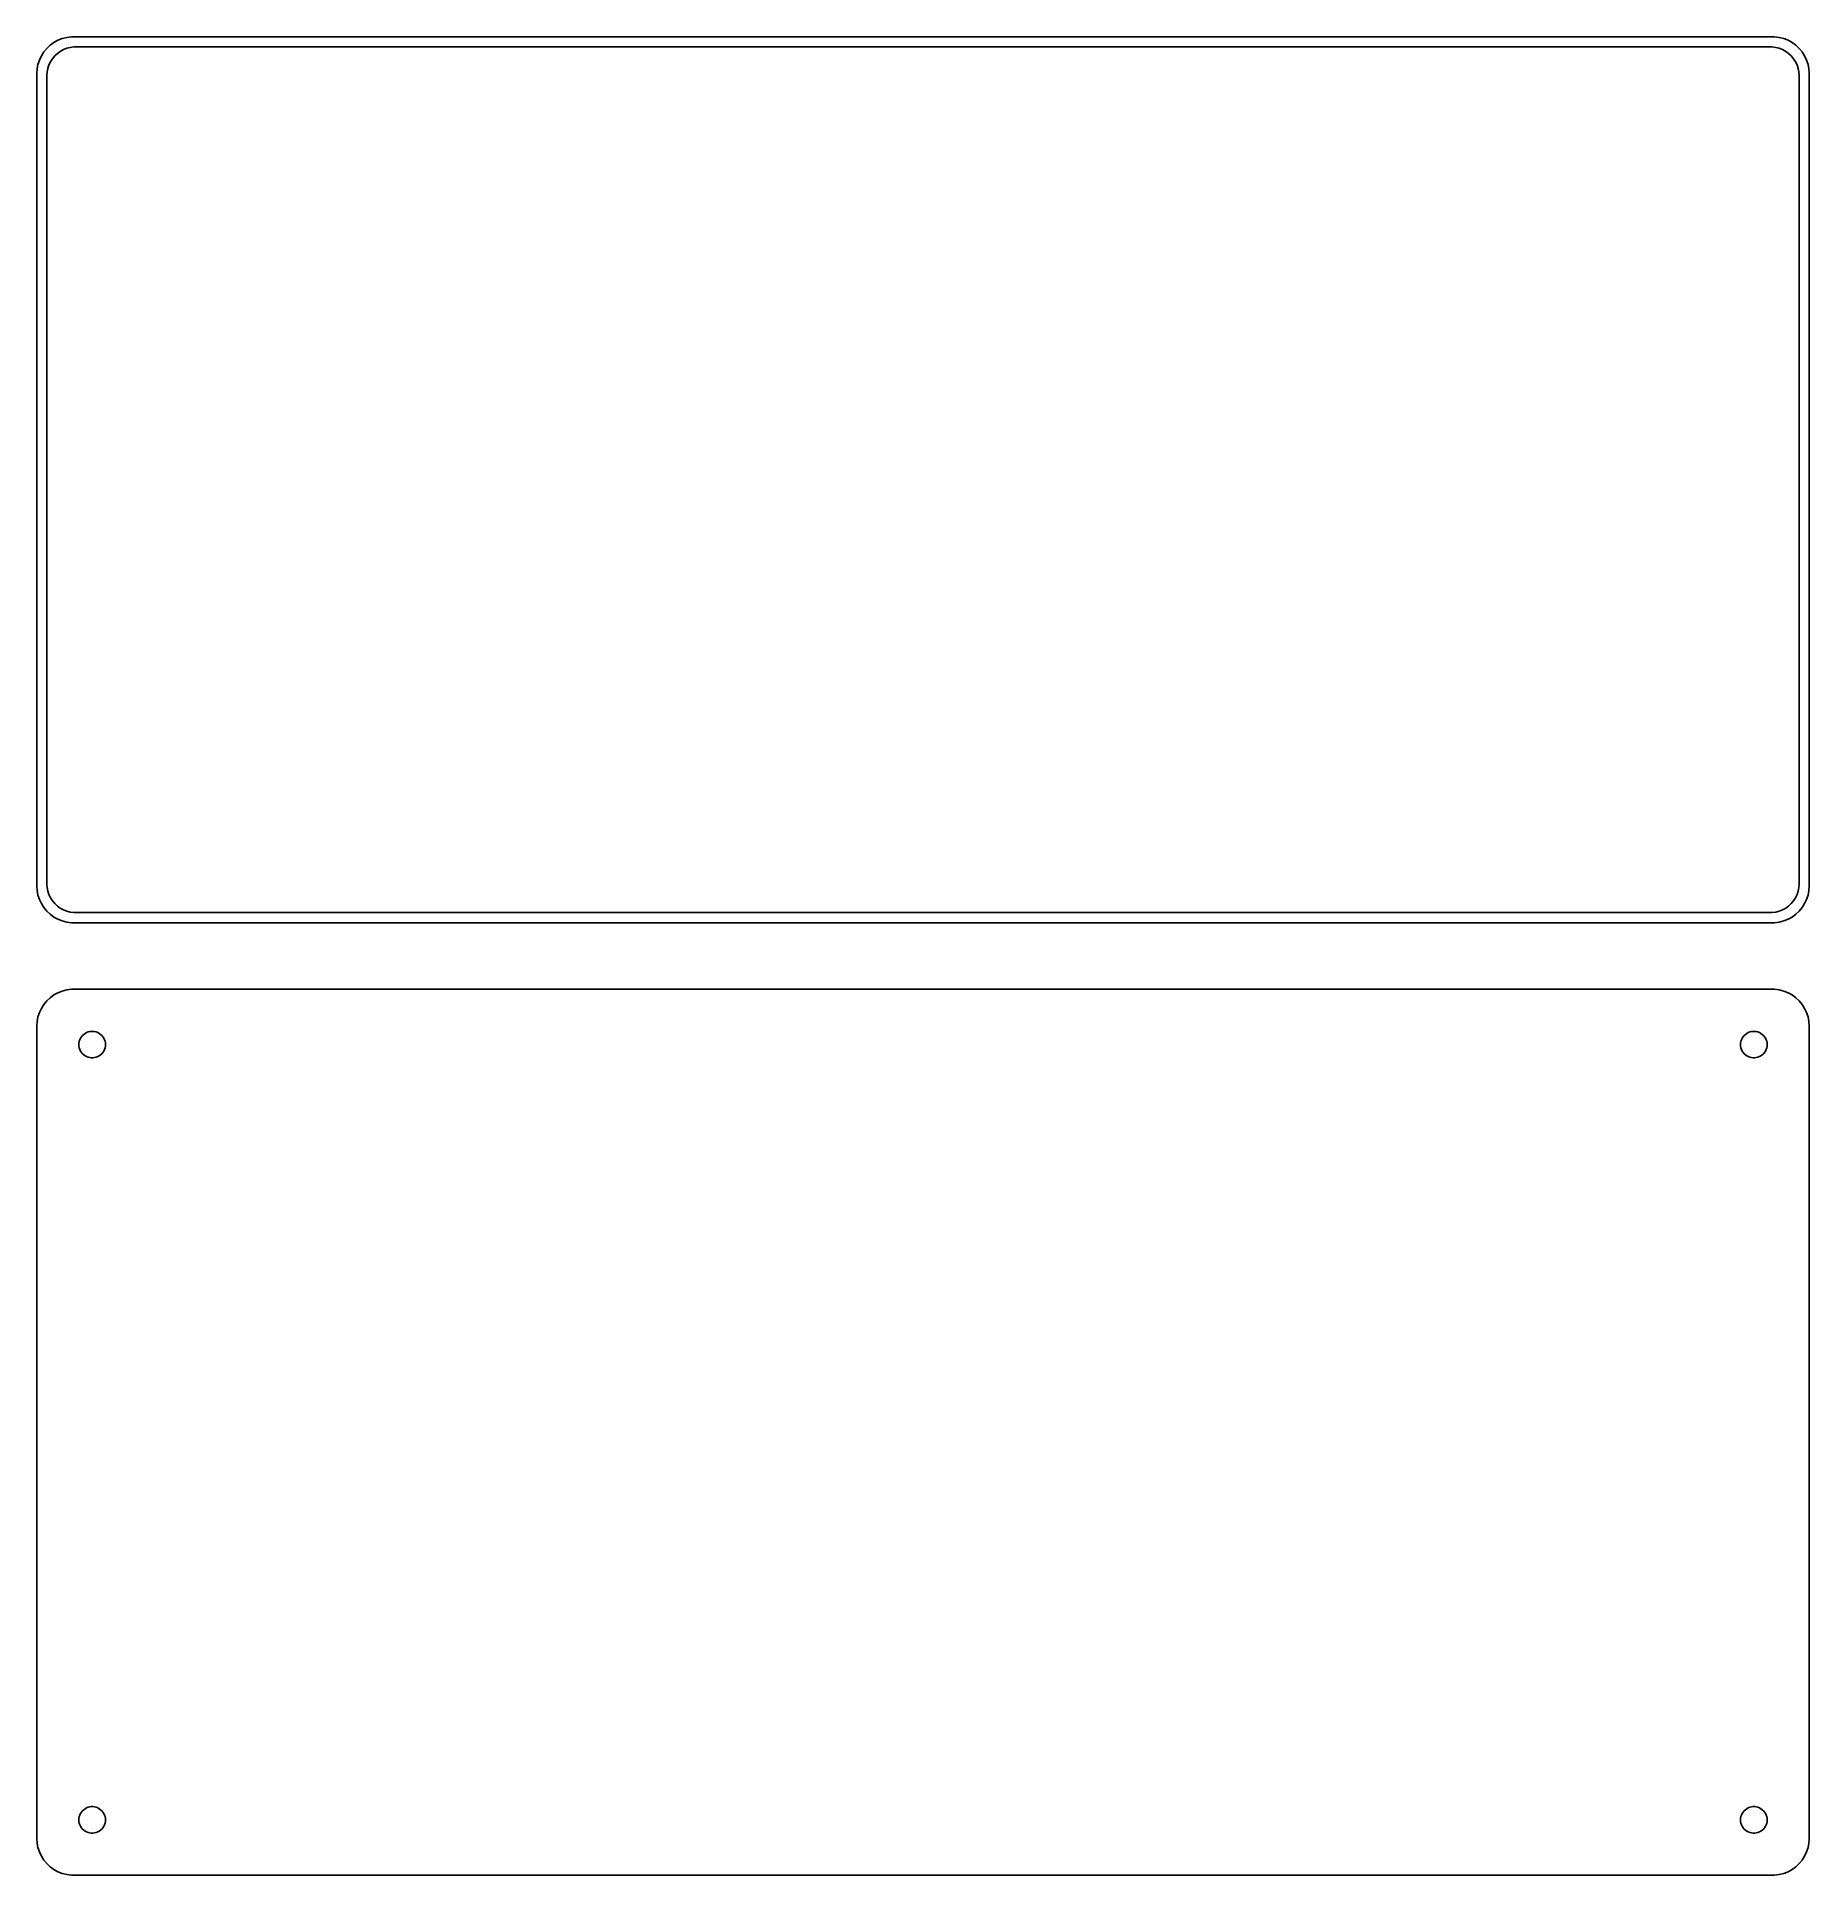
# Model space of a CAD drawing. Header units: metres. Extents: x -120 to 120, y 69 to 318.
import ezdxf

# ---------------------------------------------------------------- set-up
doc = ezdxf.new("R2010")
doc.units = ezdxf.units.M

msp = doc.modelspace()

# ---------------------------------------------------------------- linework, layer by layer
for p, q in [((-118.645, 316.423), (-119.045, 315.939)), ((-118.187, 316.853), (-118.645, 316.423)), ((-117.679, 317.222), (-118.187, 316.853)), ((-117.129, 317.524), (-117.679, 317.222)), ((-116.545, 317.755), (-117.129, 317.524)), ((-116.823, 316.017), (-116.398, 316.251)), ((-115.937, 317.911), (-116.545, 317.755)), ((-116.398, 316.251), (-115.946, 316.43)), ((-115.946, 316.43), (-115.475, 316.551)), ((-115.314, 317.99), (-115.937, 317.911)), ((-115.475, 316.551), (-114.993, 316.612)), ((115.314, 317.99), (-115.314, 317.99)), ((-114.993, 316.612), (114.993, 316.612)), ((114.993, 316.612), (115.475, 316.551)), ((115.937, 317.911), (115.314, 317.99)), ((115.475, 316.551), (115.946, 316.43)), ((116.545, 317.755), (115.937, 317.911)), ((115.946, 316.43), (116.398, 316.251)), ((116.398, 316.251), (116.823, 316.017)), ((117.129, 317.524), (116.545, 317.755)), ((117.679, 317.222), (117.129, 317.524)), ((118.187, 316.853), (117.679, 317.222)), ((118.645, 316.423), (118.187, 316.853)), ((119.045, 315.939), (118.645, 316.423)), ((-119.843, 314.243), (-119.961, 313.627)), ((-119.649, 314.841), (-119.843, 314.243)), ((-119.382, 315.409), (-119.649, 314.841)), ((-119.045, 315.939), (-119.382, 315.409)), ((-118.498, 313.712), (-118.348, 314.174)), ((-118.348, 314.174), (-118.141, 314.614)), ((-118.141, 314.614), (-117.88, 315.024)), ((-117.88, 315.024), (-117.571, 315.399)), ((-117.571, 315.399), (-117.216, 315.731)), ((-117.216, 315.731), (-116.823, 316.017)), ((116.823, 316.017), (117.216, 315.731)), ((117.216, 315.731), (117.571, 315.399)), ((117.571, 315.399), (117.88, 315.024)), ((117.88, 315.024), (118.141, 314.614)), ((118.141, 314.614), (118.348, 314.174)), ((118.348, 314.174), (118.498, 313.712)), ((119.382, 315.409), (119.045, 315.939)), ((119.649, 314.841), (119.382, 315.409)), ((119.843, 314.243), (119.649, 314.841)), ((119.961, 313.627), (119.843, 314.243)), ((-119.961, 313.627), (-120, 313)), ((-120, 313), (-120, 203)), ((-118.619, 312.75), (-118.589, 313.235)), ((-118.619, 203.25), (-118.619, 312.75)), ((-118.589, 313.235), (-118.498, 313.712)), ((118.498, 313.712), (118.589, 313.235)), ((118.589, 313.235), (118.619, 312.75)), ((118.619, 312.75), (118.619, 203.25)), ((120, 313), (119.961, 313.627)), ((120, 203), (120, 313)), ((-120, 203), (-119.961, 202.373)), ((-119.961, 202.373), (-119.843, 201.757)), ((-119.843, 201.757), (-119.649, 201.159)), ((-118.589, 202.765), (-118.619, 203.25)), ((-118.498, 202.288), (-118.589, 202.765)), ((-118.348, 201.826), (-118.498, 202.288)), ((-118.141, 201.386), (-118.348, 201.826)), ((118.348, 201.826), (118.141, 201.386)), ((118.498, 202.288), (118.348, 201.826)), ((118.589, 202.765), (118.498, 202.288)), ((118.619, 203.25), (118.589, 202.765)), ((119.649, 201.159), (119.843, 201.757)), ((119.843, 201.757), (119.961, 202.373)), ((119.961, 202.373), (120, 203)), ((-119.649, 201.159), (-119.382, 200.591)), ((-119.382, 200.591), (-119.045, 200.061)), ((-119.045, 200.061), (-118.645, 199.577)), ((-118.645, 199.577), (-118.187, 199.147)), ((-117.88, 200.976), (-118.141, 201.386)), ((-117.571, 200.601), (-117.88, 200.976)), ((-117.216, 200.269), (-117.571, 200.601)), ((-116.823, 199.983), (-117.216, 200.269)), ((-116.398, 199.749), (-116.823, 199.983)), ((-115.946, 199.57), (-116.398, 199.749)), ((-115.475, 199.449), (-115.946, 199.57)), ((-114.993, 199.388), (-115.475, 199.449)), ((114.993, 199.388), (-114.993, 199.388)), ((115.475, 199.449), (114.993, 199.388)), ((115.946, 199.57), (115.475, 199.449)), ((116.398, 199.749), (115.946, 199.57)), ((116.823, 199.983), (116.398, 199.749)), ((117.216, 200.269), (116.823, 199.983)), ((117.571, 200.601), (117.216, 200.269)), ((117.88, 200.976), (117.571, 200.601)), ((118.141, 201.386), (117.88, 200.976)), ((118.187, 199.147), (118.645, 199.577)), ((118.645, 199.577), (119.045, 200.061)), ((119.045, 200.061), (119.382, 200.591)), ((119.382, 200.591), (119.649, 201.159)), ((-118.187, 199.147), (-117.679, 198.778)), ((-117.679, 198.778), (-117.129, 198.476)), ((-117.129, 198.476), (-116.545, 198.245)), ((-116.545, 198.245), (-115.937, 198.089)), ((-115.937, 198.089), (-115.314, 198.01)), ((-115.314, 198.01), (115.314, 198.01)), ((115.314, 198.01), (115.937, 198.089)), ((115.937, 198.089), (116.545, 198.245)), ((116.545, 198.245), (117.129, 198.476)), ((117.129, 198.476), (117.679, 198.778)), ((117.679, 198.778), (118.187, 199.147)), ((-119.045, 186.939), (-119.382, 186.409)), ((-118.645, 187.423), (-119.045, 186.939)), ((-118.187, 187.853), (-118.645, 187.423)), ((-117.679, 188.222), (-118.187, 187.853)), ((-117.129, 188.524), (-117.679, 188.222)), ((-116.545, 188.755), (-117.129, 188.524)), ((-115.937, 188.911), (-116.545, 188.755)), ((-115.314, 188.99), (-115.937, 188.911)), ((115.314, 188.99), (-115.314, 188.99)), ((115.937, 188.911), (115.314, 188.99)), ((116.545, 188.755), (115.937, 188.911)), ((117.129, 188.524), (116.545, 188.755)), ((117.679, 188.222), (117.129, 188.524)), ((118.187, 187.853), (117.679, 188.222)), ((118.645, 187.423), (118.187, 187.853)), ((119.045, 186.939), (118.645, 187.423)), ((119.382, 186.409), (119.045, 186.939)), ((-119.961, 184.627), (-120, 184)), ((-119.843, 185.243), (-119.961, 184.627)), ((-119.649, 185.841), (-119.843, 185.243)), ((-119.382, 186.409), (-119.649, 185.841)), ((119.649, 185.841), (119.382, 186.409)), ((119.843, 185.243), (119.649, 185.841)), ((119.961, 184.627), (119.843, 185.243)), ((120, 184), (119.961, 184.627)), ((-120, 184), (-120, 74)), ((-114.286, 181.726), (-114.243, 181.948)), ((-114.243, 181.948), (-114.174, 182.163)), ((-114.174, 182.163), (-114.077, 182.367)), ((-114.077, 182.367), (-113.956, 182.558)), ((-113.956, 182.558), (-113.812, 182.732)), ((-113.812, 182.732), (-113.647, 182.887)), ((-113.647, 182.887), (-113.464, 183.02)), ((-113.464, 183.02), (-113.266, 183.129)), ((-113.266, 183.129), (-113.056, 183.212)), ((-113.056, 183.212), (-112.837, 183.268)), ((-112.837, 183.268), (-112.613, 183.296)), ((-112.613, 183.296), (-112.387, 183.296)), ((-112.387, 183.296), (-112.163, 183.268)), ((-112.163, 183.268), (-111.944, 183.212)), ((-111.944, 183.212), (-111.734, 183.129)), ((-111.734, 183.129), (-111.536, 183.02)), ((-111.536, 183.02), (-111.353, 182.887)), ((-111.353, 182.887), (-111.188, 182.732)), ((-111.188, 182.732), (-111.044, 182.558)), ((-111.044, 182.558), (-110.923, 182.367)), ((-110.923, 182.367), (-110.826, 182.163)), ((-110.826, 182.163), (-110.757, 181.948)), ((-110.757, 181.948), (-110.714, 181.726)), ((110.714, 181.726), (110.757, 181.948)), ((110.757, 181.948), (110.826, 182.163)), ((110.826, 182.163), (110.923, 182.367)), ((110.923, 182.367), (111.044, 182.558)), ((111.044, 182.558), (111.188, 182.732)), ((111.188, 182.732), (111.353, 182.887)), ((111.353, 182.887), (111.536, 183.02)), ((111.536, 183.02), (111.734, 183.129)), ((111.734, 183.129), (111.944, 183.212)), ((111.944, 183.212), (112.163, 183.268)), ((112.163, 183.268), (112.387, 183.296)), ((112.387, 183.296), (112.613, 183.296)), ((112.613, 183.296), (112.837, 183.268)), ((112.837, 183.268), (113.056, 183.212)), ((113.056, 183.212), (113.266, 183.129)), ((113.266, 183.129), (113.464, 183.02)), ((113.464, 183.02), (113.647, 182.887)), ((113.647, 182.887), (113.812, 182.732)), ((113.812, 182.732), (113.956, 182.558)), ((113.956, 182.558), (114.077, 182.367)), ((114.077, 182.367), (114.174, 182.163)), ((114.174, 182.163), (114.243, 181.948)), ((114.243, 181.948), (114.286, 181.726)), ((120, 74), (120, 184)), ((-114.3, 181.5), (-114.286, 181.726)), ((-114.286, 181.274), (-114.3, 181.5)), ((-114.243, 181.052), (-114.286, 181.274)), ((-114.174, 180.837), (-114.243, 181.052)), ((-114.077, 180.633), (-114.174, 180.837)), ((-113.956, 180.442), (-114.077, 180.633)), ((-113.812, 180.268), (-113.956, 180.442)), ((-113.647, 180.113), (-113.812, 180.268)), ((-113.464, 179.98), (-113.647, 180.113)), ((-113.266, 179.871), (-113.464, 179.98)), ((-113.056, 179.788), (-113.266, 179.871)), ((-112.837, 179.732), (-113.056, 179.788)), ((-112.613, 179.704), (-112.837, 179.732)), ((-112.387, 179.704), (-112.613, 179.704)), ((-112.163, 179.732), (-112.387, 179.704)), ((-111.944, 179.788), (-112.163, 179.732)), ((-111.734, 179.871), (-111.944, 179.788)), ((-111.536, 179.98), (-111.734, 179.871)), ((-111.353, 180.113), (-111.536, 179.98)), ((-111.188, 180.268), (-111.353, 180.113)), ((-111.044, 180.442), (-111.188, 180.268)), ((-110.923, 180.633), (-111.044, 180.442)), ((-110.826, 180.837), (-110.923, 180.633)), ((-110.757, 181.052), (-110.826, 180.837)), ((-110.714, 181.274), (-110.757, 181.052)), ((-110.714, 181.726), (-110.7, 181.5)), ((-110.7, 181.5), (-110.714, 181.274)), ((110.7, 181.5), (110.714, 181.726)), ((110.714, 181.274), (110.7, 181.5)), ((110.757, 181.052), (110.714, 181.274)), ((110.826, 180.837), (110.757, 181.052)), ((110.923, 180.633), (110.826, 180.837)), ((111.044, 180.442), (110.923, 180.633)), ((111.188, 180.268), (111.044, 180.442)), ((111.353, 180.113), (111.188, 180.268)), ((111.536, 179.98), (111.353, 180.113)), ((111.734, 179.871), (111.536, 179.98)), ((111.944, 179.788), (111.734, 179.871)), ((112.163, 179.732), (111.944, 179.788)), ((112.387, 179.704), (112.163, 179.732)), ((112.613, 179.704), (112.387, 179.704)), ((112.837, 179.732), (112.613, 179.704)), ((113.056, 179.788), (112.837, 179.732)), ((113.266, 179.871), (113.056, 179.788)), ((113.464, 179.98), (113.266, 179.871)), ((113.647, 180.113), (113.464, 179.98)), ((113.812, 180.268), (113.647, 180.113)), ((113.956, 180.442), (113.812, 180.268)), ((114.077, 180.633), (113.956, 180.442)), ((114.174, 180.837), (114.077, 180.633)), ((114.243, 181.052), (114.174, 180.837)), ((114.286, 181.274), (114.243, 181.052)), ((114.286, 181.726), (114.3, 181.5)), ((114.3, 181.5), (114.286, 181.274)), ((-114.174, 77.1626), (-114.077, 77.3672)), ((-114.077, 77.3672), (-113.956, 77.558)), ((-113.956, 77.558), (-113.812, 77.7322)), ((-113.812, 77.7322), (-113.647, 77.8869)), ((-113.647, 77.8869), (-113.464, 78.0198)), ((-113.464, 78.0198), (-113.266, 78.1287)), ((-113.266, 78.1287), (-113.056, 78.2119)), ((-113.056, 78.2119), (-112.837, 78.2681)), ((-112.837, 78.2681), (-112.613, 78.2964)), ((-112.613, 78.2964), (-112.387, 78.2964)), ((-112.387, 78.2964), (-112.163, 78.2681)), ((-112.163, 78.2681), (-111.944, 78.2119)), ((-111.944, 78.2119), (-111.734, 78.1287)), ((-111.734, 78.1287), (-111.536, 78.0198)), ((-111.536, 78.0198), (-111.353, 77.8869)), ((-111.353, 77.8869), (-111.188, 77.7322)), ((-111.188, 77.7322), (-111.044, 77.558)), ((-111.044, 77.558), (-110.923, 77.3672)), ((-110.923, 77.3672), (-110.826, 77.1626)), ((110.826, 77.1626), (110.923, 77.3672)), ((110.923, 77.3672), (111.044, 77.558)), ((111.044, 77.558), (111.188, 77.7322)), ((111.188, 77.7322), (111.353, 77.8869)), ((111.353, 77.8869), (111.536, 78.0198)), ((111.536, 78.0198), (111.734, 78.1287)), ((111.734, 78.1287), (111.944, 78.2119)), ((111.944, 78.2119), (112.163, 78.2681)), ((112.163, 78.2681), (112.387, 78.2964)), ((112.387, 78.2964), (112.613, 78.2964)), ((112.613, 78.2964), (112.837, 78.2681)), ((112.837, 78.2681), (113.056, 78.2119)), ((113.056, 78.2119), (113.266, 78.1287)), ((113.266, 78.1287), (113.464, 78.0198)), ((113.464, 78.0198), (113.647, 77.8869)), ((113.647, 77.8869), (113.812, 77.7322)), ((113.812, 77.7322), (113.956, 77.558)), ((113.956, 77.558), (114.077, 77.3672)), ((114.077, 77.3672), (114.174, 77.1626)), ((-114.3, 76.5), (-114.286, 76.7256)), ((-114.286, 76.2744), (-114.3, 76.5)), ((-114.286, 76.7256), (-114.243, 76.9476)), ((-114.243, 76.0524), (-114.286, 76.2744)), ((-114.243, 76.9476), (-114.174, 77.1626)), ((-114.174, 75.8374), (-114.243, 76.0524)), ((-114.077, 75.6328), (-114.174, 75.8374)), ((-113.956, 75.442), (-114.077, 75.6328)), ((-113.812, 75.2678), (-113.956, 75.442)), ((-113.647, 75.1131), (-113.812, 75.2678)), ((-113.464, 74.9802), (-113.647, 75.1131)), ((-113.266, 74.8713), (-113.464, 74.9802)), ((-113.056, 74.7881), (-113.266, 74.8713)), ((-112.837, 74.7319), (-113.056, 74.7881)), ((-112.613, 74.7036), (-112.837, 74.7319)), ((-112.387, 74.7036), (-112.613, 74.7036)), ((-112.163, 74.7319), (-112.387, 74.7036)), ((-111.944, 74.7881), (-112.163, 74.7319)), ((-111.734, 74.8713), (-111.944, 74.7881)), ((-111.536, 74.9802), (-111.734, 74.8713)), ((-111.353, 75.1131), (-111.536, 74.9802)), ((-111.188, 75.2678), (-111.353, 75.1131)), ((-111.044, 75.442), (-111.188, 75.2678)), ((-110.923, 75.6328), (-111.044, 75.442)), ((-110.826, 75.8374), (-110.923, 75.6328)), ((-110.826, 77.1626), (-110.757, 76.9476)), ((-110.757, 76.0524), (-110.826, 75.8374)), ((-110.757, 76.9476), (-110.714, 76.7256)), ((-110.714, 76.2744), (-110.757, 76.0524)), ((-110.714, 76.7256), (-110.7, 76.5)), ((-110.7, 76.5), (-110.714, 76.2744)), ((110.7, 76.5), (110.714, 76.7256)), ((110.714, 76.2744), (110.7, 76.5)), ((110.714, 76.7256), (110.757, 76.9476)), ((110.757, 76.0524), (110.714, 76.2744)), ((110.757, 76.9476), (110.826, 77.1626)), ((110.826, 75.8374), (110.757, 76.0524)), ((110.923, 75.6328), (110.826, 75.8374)), ((111.044, 75.442), (110.923, 75.6328)), ((111.188, 75.2678), (111.044, 75.442)), ((111.353, 75.1131), (111.188, 75.2678)), ((111.536, 74.9802), (111.353, 75.1131)), ((111.734, 74.8713), (111.536, 74.9802)), ((111.944, 74.7881), (111.734, 74.8713)), ((112.163, 74.7319), (111.944, 74.7881)), ((112.387, 74.7036), (112.163, 74.7319)), ((112.613, 74.7036), (112.387, 74.7036)), ((112.837, 74.7319), (112.613, 74.7036)), ((113.056, 74.7881), (112.837, 74.7319)), ((113.266, 74.8713), (113.056, 74.7881)), ((113.464, 74.9802), (113.266, 74.8713)), ((113.647, 75.1131), (113.464, 74.9802)), ((113.812, 75.2678), (113.647, 75.1131)), ((113.956, 75.442), (113.812, 75.2678)), ((114.077, 75.6328), (113.956, 75.442)), ((114.174, 75.8374), (114.077, 75.6328)), ((114.174, 77.1626), (114.243, 76.9476)), ((114.243, 76.0524), (114.174, 75.8374)), ((114.243, 76.9476), (114.286, 76.7256)), ((114.286, 76.2744), (114.243, 76.0524)), ((114.286, 76.7256), (114.3, 76.5)), ((114.3, 76.5), (114.286, 76.2744)), ((-120, 74), (-119.961, 73.3733)), ((-119.961, 73.3733), (-119.843, 72.7566)), ((-119.843, 72.7566), (-119.649, 72.1594)), ((119.649, 72.1594), (119.843, 72.7566)), ((119.843, 72.7566), (119.961, 73.3733)), ((119.961, 73.3733), (120, 74)), ((-119.649, 72.1594), (-119.382, 71.5912)), ((-119.382, 71.5912), (-119.045, 71.0611)), ((-119.045, 71.0611), (-118.645, 70.5773)), ((-118.645, 70.5773), (-118.187, 70.1474)), ((-118.187, 70.1474), (-117.679, 69.7784)), ((-117.679, 69.7784), (-117.129, 69.4759)), ((117.129, 69.4759), (117.679, 69.7784)), ((117.679, 69.7784), (118.187, 70.1474)), ((118.187, 70.1474), (118.645, 70.5773)), ((118.645, 70.5773), (119.045, 71.0611)), ((119.045, 71.0611), (119.382, 71.5912)), ((119.382, 71.5912), (119.649, 72.1594)), ((-117.129, 69.4759), (-116.545, 69.2447)), ((-116.545, 69.2447), (-115.937, 69.0886)), ((-115.937, 69.0886), (-115.314, 69.0099)), ((-115.314, 69.0099), (115.314, 69.0099)), ((115.314, 69.0099), (115.937, 69.0886)), ((115.937, 69.0886), (116.545, 69.2447)), ((116.545, 69.2447), (117.129, 69.4759))]:
    msp.add_line(p, q)

doc.saveas('drawing.dxf')
